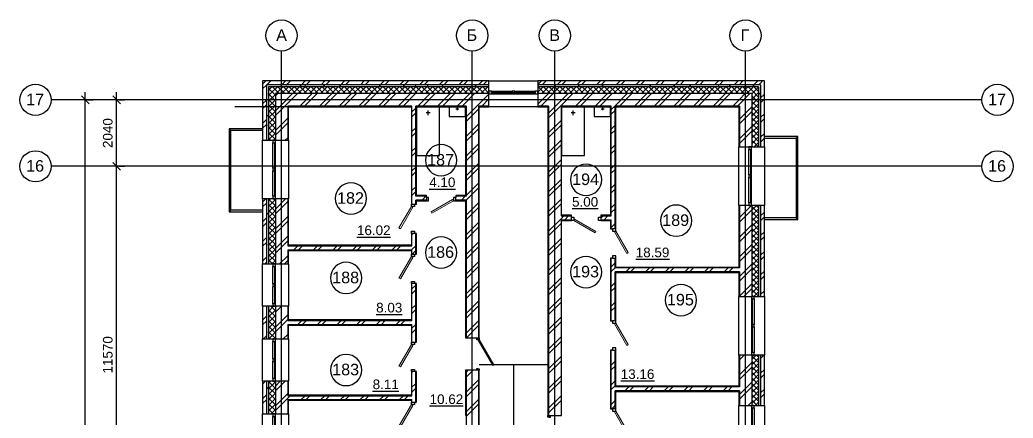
# Model space of a CAD drawing. Header units: millimetres. Extents: x -3463 to 813393, y -106315 to 159215.
# Drawn here: x 174326 to 204788, y 73174 to 85397 of the extents above; entities that cross this region are included whole.
import ezdxf

# ---------------------------------------------------------------- set-up
doc = ezdxf.new("R2010")
doc.units = ezdxf.units.MM
doc.linetypes.add('Линия сетки', pattern=[22.225, 12.7, -3.175, 3.175, -3.175])
doc.layers.add('AXIS_', color=252, linetype='Continuous')
doc.layers.add('PLANS_', color=252, linetype='Continuous')
doc.styles.add('arial', font='arial.ttf')
doc.styles.add('Arial_1', font='arial.ttf', dxfattribs={"height": 295.05988})

# ---------------------------------------------------------------- blocks, each defined once
blk = doc.blocks.new('_Oblique')
at = {"color": 0, "linetype": 'ByBlock', "lineweight": -2}
blk.add_line((-0.5, -0.5), (0.5, 0.5), dxfattribs=at)
blk = doc.blocks.new('A$Cd9ce3b92')
at = {"layer": 'AXIS_', "linetype": 'Линия сетки'}
for p, q in [((-6829, -44949), (-6829, 40039)), ((-979, -44949), (-979, 40039)), ((1551, -44949), (1551, 40039)), ((7401, -44949), (7401, 40039)), ((14647, 38544), (-13895, 38544)), ((14647, 36504), (-13895, 36504))]:
    blk.add_line(p, q, dxfattribs=at)
at = {"layer": 'AXIS_'}
for p, q in [((-12848, -41636), (-12848, 38784)), ((-11888, 36264), (-11888, 38784)), ((-12777, 38544), (-12608, 38544)), ((-11817, 38544), (-11648, 38544)), ((-11888, 24694), (-11888, 36744)), ((-11817, 36504), (-11648, 36504)), ((-11817, 36504), (-11648, 36504))]:
    blk.add_line(p, q, dxfattribs=at)
for centre in [(-6829, 40519), (-979, 40519), (1551, 40519), (7401, 40519), (-14375, 38544), (15127, 38544), (-14375, 36504), (15127, 36504)]:
    blk.add_circle(centre, 480, dxfattribs=at)
at = {"layer": 'PLANS_', "linetype": 'Continuous', "lineweight": 9}
for p, q in [((-7409, 39023), (-7308, 39124)), ((-7409, 38877), (-7289, 38997)), ((-7282, 39004), (-7162, 39124)), ((-6825, 39004), (-6705, 39124)), ((-6678, 39004), (-6558, 39124)), ((-6221, 39004), (-6101, 39124)), ((-6096, 38978), (-6111, 39004)), ((-6075, 39004), (-5955, 39124)), ((-5618, 39004), (-5498, 39124)), ((-5471, 39004), (-5351, 39124)), ((-5014, 39004), (-4894, 39124)), ((-4868, 39004), (-4748, 39124)), ((-4411, 39004), (-4291, 39124)), ((-4265, 39004), (-4145, 39124)), ((-3807, 39004), (-3687, 39124)), ((-3661, 39004), (-3541, 39124)), ((-3204, 39004), (-3084, 39124)), ((-3058, 39004), (-2938, 39124)), ((-2709, 38963), (-2729, 38998)), ((-2600, 39004), (-2480, 39124)), ((-2454, 39004), (-2334, 39124)), ((-1997, 39004), (-1877, 39124)), ((-1874, 39004), (-1891, 38974)), ((-1851, 39004), (-1731, 39124)), ((-1393, 39004), (-1273, 39124)), ((-1247, 39004), (-1127, 39124)), ((-790, 39004), (-670, 39124)), ((-644, 39004), (-524, 39124)), ((1031, 39014), (1140, 39124)), ((1167, 39004), (1287, 39124)), ((1624, 39004), (1744, 39124)), ((1770, 39004), (1890, 39124)), ((2227, 39004), (2347, 39124)), ((2374, 39004), (2494, 39124)), ((2831, 39004), (2951, 39124)), ((2977, 39004), (3097, 39124)), ((3434, 39004), (3554, 39124)), ((3581, 39004), (3701, 39124)), ((4038, 39004), (4158, 39124)), ((4184, 39004), (4304, 39124)), ((4641, 39004), (4761, 39124)), ((4788, 39004), (4908, 39124)), ((5245, 39004), (5365, 39124)), ((5391, 39004), (5511, 39124)), ((5848, 39004), (5968, 39124)), ((5995, 39004), (6115, 39124)), ((6452, 39004), (6572, 39124)), ((6576, 38974), (6559, 39004)), ((6598, 39004), (6718, 39124)), ((6855, 39004), (6850, 38995)), ((7055, 39004), (7175, 39124)), ((7201, 39004), (7321, 39124)), ((7414, 38998), (7394, 38963)), ((7659, 39004), (7779, 39124)), ((7805, 39004), (7861, 39060)), ((7861, 39060), (7925, 39124)), ((-7245, 38732), (-7229, 38732)), ((-7229, 38840), (-7125, 38944)), ((-7069, 38734), (-7229, 38893)), ((-7229, 38670), (-7165, 38734)), ((-7019, 38514), (-7229, 38724)), ((-7229, 38500), (-7019, 38710)), ((-7165, 38734), (-6955, 38944)), ((-6899, 38734), (-7109, 38944)), ((-7019, 38683), (-7069, 38734)), ((-7019, 38663), (-6948, 38734)), ((-6996, 38734), (-6786, 38944)), ((-6730, 38734), (-6940, 38944)), ((-6871, 38354), (-6491, 38734)), ((-6826, 38734), (-6616, 38944)), ((-6560, 38734), (-6770, 38944)), ((-6725, 38354), (-6345, 38734)), ((-6680, 38970), (-6695, 38944)), ((-6656, 38734), (-6446, 38944)), ((-6390, 38734), (-6600, 38944)), ((-6486, 38734), (-6276, 38944)), ((-6220, 38734), (-6430, 38944)), ((-6317, 38734), (-6107, 38944)), ((-6269, 38975), (-6229, 38975)), ((-6268, 38354), (-5888, 38734)), ((-6051, 38734), (-6261, 38944)), ((-6147, 38734), (-5937, 38944)), ((-6121, 38354), (-5741, 38734)), ((-5881, 38734), (-6091, 38944)), ((-5977, 38734), (-5767, 38944)), ((-5711, 38734), (-5921, 38944)), ((-5808, 38734), (-5598, 38944)), ((-5542, 38734), (-5752, 38944)), ((-5664, 38354), (-5284, 38734)), ((-5638, 38734), (-5428, 38944)), ((-5372, 38734), (-5582, 38944)), ((-5538, 38975), (-5498, 38975)), ((-5518, 38354), (-5138, 38734)), ((-5468, 38734), (-5258, 38944)), ((-5202, 38734), (-5412, 38944)), ((-5299, 38734), (-5089, 38944)), ((-5032, 38734), (-5242, 38944)), ((-5129, 38734), (-4919, 38944)), ((-4863, 38734), (-5073, 38944)), ((-5061, 38354), (-4681, 38734)), ((-5050, 38975), (-5010, 38975)), ((-4959, 38734), (-4749, 38944)), ((-4915, 38354), (-4535, 38734)), ((-4693, 38734), (-4903, 38944)), ((-4789, 38734), (-4579, 38944)), ((-4523, 38734), (-4733, 38944)), ((-4620, 38734), (-4410, 38944)), ((-4354, 38734), (-4564, 38944)), ((-4457, 38354), (-4077, 38734)), ((-4450, 38734), (-4240, 38944)), ((-4184, 38734), (-4394, 38944)), ((-4311, 38354), (-3931, 38734)), ((-4280, 38734), (-4070, 38944)), ((-4014, 38734), (-4224, 38944)), ((-4111, 38734), (-3901, 38944)), ((-3845, 38734), (-4055, 38944)), ((-3941, 38734), (-3731, 38944)), ((-3675, 38734), (-3885, 38944)), ((-3854, 38354), (-3474, 38734)), ((-3831, 38975), (-3791, 38975)), ((-3771, 38734), (-3561, 38944)), ((-3505, 38734), (-3715, 38944)), ((-3708, 38354), (-3328, 38734)), ((-3601, 38734), (-3391, 38944)), ((-3335, 38734), (-3545, 38944)), ((-3432, 38734), (-3222, 38944)), ((-3166, 38734), (-3376, 38944)), ((-3262, 38734), (-3052, 38944)), ((-3250, 38354), (-2870, 38734)), ((-2996, 38734), (-3206, 38944)), ((-3104, 38354), (-2724, 38734)), ((-3100, 38975), (-3059, 38975)), ((-3092, 38734), (-2882, 38944)), ((-2826, 38734), (-3036, 38944)), ((-2923, 38734), (-2713, 38944)), ((-2657, 38734), (-2867, 38944)), ((-2753, 38734), (-2543, 38944)), ((-2487, 38734), (-2697, 38944)), ((-2647, 38354), (-2267, 38734)), ((-2583, 38734), (-2373, 38944)), ((-2317, 38734), (-2527, 38944)), ((-2501, 38354), (-2121, 38734)), ((-2414, 38734), (-2204, 38944)), ((-2368, 38975), (-2328, 38975)), ((-2147, 38734), (-2357, 38944)), ((-2244, 38734), (-2034, 38944)), ((-1978, 38734), (-2188, 38944)), ((-2074, 38734), (-1864, 38944)), ((-2043, 38354), (-1663, 38734)), ((-1808, 38734), (-2018, 38944)), ((-1904, 38734), (-1694, 38944)), ((-1897, 38354), (-1517, 38734)), ((-1638, 38734), (-1848, 38944)), ((-1735, 38734), (-1525, 38944)), ((-1469, 38734), (-1679, 38944)), ((-1565, 38734), (-1355, 38944)), ((-1299, 38734), (-1509, 38944)), ((-1440, 38354), (-1060, 38734)), ((-1395, 38734), (-1185, 38944)), ((-1129, 38734), (-1339, 38944)), ((-1294, 38354), (-914, 38734)), ((-1226, 38734), (-1016, 38944)), ((-960, 38734), (-1170, 38944)), ((-1056, 38734), (-846, 38944)), ((-790, 38734), (-1000, 38944)), ((-905, 38975), (-865, 38975)), ((-886, 38734), (-676, 38944)), ((-836, 38354), (-469, 38721)), ((-620, 38734), (-830, 38944)), ((-716, 38734), (-506, 38944)), ((-469, 38752), (-660, 38944)), ((-547, 38734), (-469, 38811)), ((-469, 38922), (-491, 38944)), ((1031, 38784), (1191, 38944)), ((1077, 38734), (1031, 38779)), ((1031, 38411), (1354, 38734)), ((1247, 38734), (1037, 38944)), ((1120, 38354), (1500, 38734)), ((1150, 38734), (1360, 38944)), ((1416, 38734), (1206, 38944)), ((1320, 38734), (1530, 38944)), ((1586, 38734), (1376, 38944)), ((1490, 38734), (1700, 38944)), ((1533, 38975), (1574, 38975)), ((1756, 38734), (1546, 38944)), ((1577, 38354), (1957, 38734)), ((1659, 38734), (1869, 38944)), ((1925, 38734), (1715, 38944)), ((1724, 38354), (2104, 38734)), ((1829, 38734), (2039, 38944)), ((2095, 38734), (1885, 38944)), ((1999, 38734), (2209, 38944)), ((2265, 38734), (2055, 38944)), ((2089, 38944), (2080, 38959)), ((2169, 38734), (2379, 38944)), ((2181, 38354), (2561, 38734)), ((2435, 38734), (2225, 38944)), ((2265, 38975), (2305, 38975)), ((2327, 38354), (2707, 38734)), ((2338, 38734), (2548, 38944)), ((2604, 38734), (2394, 38944)), ((2508, 38734), (2718, 38944)), ((2774, 38734), (2564, 38944)), ((2605, 38958), (2596, 38944)), ((2678, 38734), (2888, 38944)), ((2944, 38734), (2734, 38944)), ((2784, 38354), (3164, 38734)), ((2847, 38734), (3057, 38944)), ((3113, 38734), (2903, 38944)), ((2931, 38354), (3311, 38734)), ((2996, 38975), (3037, 38975)), ((3017, 38734), (3227, 38944)), ((3283, 38734), (3073, 38944)), ((3187, 38734), (3397, 38944)), ((3453, 38734), (3243, 38944)), ((3356, 38734), (3566, 38944)), ((3388, 38354), (3768, 38734)), ((3623, 38734), (3413, 38944)), ((3526, 38734), (3736, 38944)), ((3534, 38354), (3914, 38734)), ((3792, 38734), (3582, 38944)), ((3696, 38734), (3906, 38944)), ((3962, 38734), (3752, 38944)), ((3866, 38734), (4076, 38944)), ((4132, 38734), (3922, 38944)), ((3991, 38354), (4371, 38734)), ((4035, 38734), (4245, 38944)), ((4301, 38734), (4091, 38944)), ((4138, 38354), (4518, 38734)), ((4205, 38734), (4415, 38944)), ((4471, 38734), (4261, 38944)), ((4375, 38734), (4585, 38944)), ((4641, 38734), (4431, 38944)), ((4459, 38975), (4500, 38975)), ((4544, 38734), (4754, 38944)), ((4595, 38354), (4975, 38734)), ((4810, 38734), (4600, 38944)), ((4714, 38734), (4924, 38944)), ((4741, 38354), (5121, 38734)), ((4980, 38734), (4770, 38944)), ((4884, 38734), (5094, 38944)), ((5150, 38734), (4940, 38944)), ((5054, 38734), (5264, 38944)), ((5320, 38734), (5110, 38944)), ((5191, 38975), (5231, 38975)), ((5198, 38354), (5578, 38734)), ((5223, 38734), (5433, 38944)), ((5489, 38734), (5279, 38944)), ((5345, 38354), (5725, 38734)), ((5393, 38734), (5603, 38944)), ((5659, 38734), (5449, 38944)), ((5563, 38734), (5773, 38944)), ((5829, 38734), (5619, 38944)), ((5679, 38975), (5719, 38975)), ((5732, 38734), (5942, 38944)), ((5998, 38734), (5788, 38944)), ((5802, 38354), (6182, 38734)), ((5902, 38734), (6112, 38944)), ((5948, 38354), (6328, 38734)), ((6168, 38734), (5958, 38944)), ((6072, 38734), (6282, 38944)), ((6338, 38734), (6128, 38944)), ((6241, 38734), (6451, 38944)), ((6508, 38734), (6298, 38944)), ((6405, 38354), (6785, 38734)), ((6411, 38734), (6621, 38944)), ((6677, 38734), (6467, 38944)), ((6551, 38354), (6931, 38734)), ((6581, 38734), (6791, 38944)), ((6847, 38734), (6637, 38944)), ((6751, 38734), (6961, 38944)), ((7017, 38734), (6807, 38944)), ((6898, 38975), (6938, 38975)), ((6920, 38734), (7130, 38944)), ((7186, 38734), (6976, 38944)), ((7090, 38734), (7300, 38944)), ((7356, 38734), (7146, 38944)), ((7211, 38556), (7389, 38734)), ((7211, 38410), (7535, 38734)), ((7260, 38734), (7470, 38944)), ((7526, 38734), (7316, 38944)), ((7429, 38734), (7591, 38895)), ((7591, 38838), (7485, 38944)), ((7591, 38895), (7639, 38944)), ((7591, 38726), (7801, 38936)), ((7801, 38628), (7591, 38838)), ((7591, 38556), (7801, 38766)), ((7629, 38975), (7670, 38975)), ((7801, 38798), (7655, 38944)), ((7837, 38754), (7816, 38719)), ((7861, 38603), (7981, 38723)), ((-7409, 38419), (-7289, 38539)), ((-7409, 38273), (-7289, 38393)), ((-7019, 38344), (-7229, 38554)), ((-7229, 38331), (-7019, 38541)), ((-7019, 38174), (-7229, 38384)), ((-690, 38354), (-469, 38575)), ((7009, 38354), (7211, 38556)), ((7155, 38354), (7211, 38410)), ((7801, 38458), (7591, 38668)), ((7591, 38386), (7801, 38596)), ((7801, 38288), (7591, 38498)), ((7591, 38216), (7801, 38426)), ((7861, 38456), (7981, 38576)), ((-7229, 38161), (-7019, 38371)), ((-7019, 38005), (-7229, 38215)), ((-7229, 37991), (-7019, 38201)), ((-7019, 38206), (-6871, 38354)), ((-7019, 38060), (-6725, 38354)), ((-5731, 38345), (-5736, 38354)), ((-2829, 38172), (-2709, 38292)), ((-2829, 38025), (-2709, 38145)), ((-2345, 38334), (-2357, 38354)), ((-2249, 38354), (-2257, 38340)), ((-1169, 38021), (-836, 38354)), ((-1169, 37875), (-789, 38255)), ((1361, 38137), (1577, 38354)), ((1361, 37991), (1724, 38354)), ((3281, 38247), (3388, 38354)), ((3281, 38101), (3401, 38221)), ((3661, 38349), (3652, 38334)), ((6942, 38341), (6935, 38354)), ((7042, 38354), (7031, 38334)), ((7211, 37953), (7591, 38333)), ((7211, 37806), (7591, 38186)), ((7801, 38119), (7591, 38329)), ((7591, 38047), (7801, 38257)), ((7801, 37949), (7591, 38159)), ((7591, 37877), (7801, 38087)), ((7804, 38209), (7801, 38205)), ((7861, 37999), (7981, 38119)), ((-7409, 37816), (-7289, 37936)), ((-7409, 37670), (-7289, 37790)), ((-7241, 38036), (-7262, 38070)), ((-7019, 37835), (-7229, 38045)), ((-7229, 37821), (-7019, 38031)), ((-7019, 37665), (-7229, 37875)), ((-7229, 37652), (-7019, 37862)), ((-7019, 37602), (-6639, 37982)), ((-7019, 37456), (-6639, 37836)), ((-1169, 37418), (-789, 37798)), ((1361, 37534), (1741, 37914)), ((7801, 37779), (7591, 37989)), ((7591, 37707), (7801, 37917)), ((7801, 37610), (7591, 37820)), ((7861, 37853), (7981, 37973)), ((-7245, 37756), (-7229, 37756)), ((-7019, 37496), (-7229, 37706)), ((-7229, 37482), (-7019, 37692)), ((-7019, 37326), (-7229, 37536)), ((-7229, 37312), (-7019, 37522)), ((-2829, 37568), (-2709, 37688)), ((-2829, 37422), (-2709, 37542)), ((-1169, 37271), (-789, 37651)), ((1361, 37387), (1741, 37767)), ((3281, 37643), (3401, 37763)), ((3281, 37497), (3401, 37617)), ((7211, 37670), (7207, 37663)), ((7211, 37349), (7591, 37729)), ((7211, 37203), (7591, 37583)), ((7591, 37538), (7801, 37748)), ((7801, 37440), (7591, 37650)), ((7591, 37368), (7801, 37578)), ((7801, 37270), (7591, 37480)), ((7861, 37396), (7981, 37516)), ((-7318, 37304), (-7289, 37332)), ((-7166, 37304), (-7229, 37366)), ((-7068, 37304), (-7019, 37353)), ((-6714, 37304), (-6639, 37379)), ((-1169, 36814), (-789, 37194)), ((1361, 36930), (1741, 37310)), ((1361, 36784), (1741, 37164)), ((7211, 37387), (7198, 37409)), ((7591, 37198), (7801, 37408)), ((7798, 37104), (7591, 37311)), ((7666, 37104), (7801, 37238)), ((7861, 37249), (7981, 37369)), ((-2829, 36965), (-2709, 37085)), ((-2829, 36818), (-2709, 36938)), ((-1169, 36668), (-789, 37048)), ((3281, 37040), (3401, 37160)), ((3281, 36894), (3401, 37014)), ((7569, 37104), (7591, 37126)), ((7628, 37104), (7591, 37141)), ((-1169, 36211), (-789, 36591)), ((1361, 36327), (1741, 36707)), ((1361, 36181), (1741, 36561)), ((3281, 36436), (3401, 36556)), ((-2829, 36361), (-2709, 36481)), ((-2829, 36215), (-2709, 36335)), ((-1169, 36064), (-789, 36444)), ((3281, 36290), (3401, 36410)), ((-1169, 35607), (-789, 35987)), ((1361, 35723), (1741, 36103)), ((1361, 35577), (1741, 35957)), ((3281, 35833), (3401, 35953)), ((-2829, 35758), (-2709, 35878)), ((-2829, 35611), (-2709, 35731)), ((-1169, 35461), (-789, 35841)), ((3281, 35687), (3401, 35807)), ((-7409, 35402), (-7307, 35504)), ((-7409, 35256), (-7289, 35376)), ((-7229, 35446), (-7171, 35504)), ((-7019, 35289), (-7229, 35499)), ((-7229, 35276), (-7019, 35486)), ((-7019, 35459), (-7063, 35504)), ((-7019, 35189), (-6704, 35504)), ((-7019, 35042), (-6639, 35422)), ((-2520, 35464), (-2400, 35584)), ((-1313, 35464), (-1193, 35584)), ((-1169, 35004), (-789, 35384)), ((1361, 35120), (1741, 35500)), ((1361, 34974), (1741, 35354)), ((3281, 35229), (3401, 35349)), ((-7242, 35070), (-7262, 35036)), ((-7245, 35074), (-7229, 35074)), ((-7019, 35120), (-7229, 35330)), ((-7229, 35106), (-7019, 35316)), ((-7019, 34950), (-7229, 35160)), ((-7229, 34936), (-7019, 35146)), ((-1169, 34857), (-789, 35237)), ((3281, 35083), (3401, 35203)), ((7211, 34935), (7580, 35304)), ((7211, 34789), (7591, 35169)), ((7591, 35162), (7733, 35304)), ((7801, 35064), (7591, 35274)), ((7591, 34992), (7801, 35202)), ((7801, 34894), (7591, 35104)), ((7591, 34822), (7801, 35032)), ((7801, 35234), (7731, 35304)), ((7861, 34982), (7981, 35102)), ((-7409, 34799), (-7289, 34919)), ((-7409, 34652), (-7289, 34772)), ((-7019, 34780), (-7229, 34990)), ((-7229, 34767), (-7019, 34977)), ((-7019, 34611), (-7229, 34821)), ((-7229, 34597), (-7019, 34807)), ((-7019, 34585), (-6639, 34965)), ((-7019, 34439), (-6639, 34819)), ((-1169, 34400), (-789, 34780)), ((1361, 34516), (1741, 34896)), ((1361, 34370), (1741, 34750)), ((1741, 34896), (1828, 34984)), ((1855, 34864), (1975, 34984)), ((2961, 34909), (3035, 34984)), ((3061, 34864), (3181, 34984)), ((3281, 34626), (3401, 34746)), ((7801, 34725), (7591, 34935)), ((7591, 34653), (7801, 34863)), ((7801, 34555), (7591, 34765)), ((7804, 34897), (7801, 34902)), ((7861, 34835), (7981, 34955)), ((-7019, 34441), (-7229, 34651)), ((-7229, 34427), (-7019, 34637)), ((-7019, 34271), (-7229, 34481)), ((-7229, 34258), (-7019, 34468)), ((-2829, 34404), (-2790, 34444)), ((-1169, 34254), (-789, 34634)), ((3385, 34584), (3401, 34600)), ((7211, 34332), (7591, 34712)), ((7211, 34185), (7591, 34565)), ((7591, 34483), (7801, 34693)), ((7801, 34385), (7591, 34595)), ((7591, 34313), (7801, 34523)), ((7801, 34216), (7591, 34426)), ((7861, 34378), (7981, 34498)), ((-7409, 34195), (-7289, 34315)), ((-7409, 34049), (-7289, 34169)), ((-7019, 34101), (-7229, 34311)), ((-7229, 34088), (-7019, 34298)), ((-7019, 33932), (-7229, 34142)), ((-7229, 33918), (-7019, 34128)), ((-7019, 33982), (-6639, 34362)), ((-7019, 33835), (-6639, 34215)), ((-1169, 33797), (-789, 34177)), ((1361, 33913), (1741, 34293)), ((1361, 33767), (1741, 34147)), ((7591, 34143), (7801, 34353)), ((7801, 34046), (7591, 34256)), ((7591, 33974), (7801, 34184)), ((7861, 34232), (7981, 34352)), ((-7245, 34099), (-7229, 34099)), ((-7019, 33762), (-7229, 33972)), ((-7229, 33748), (-7019, 33958)), ((-6453, 33944), (-6333, 34064)), ((-6307, 33944), (-6187, 34064)), ((-5850, 33944), (-5730, 34064)), ((-5704, 33944), (-5584, 34064)), ((-5246, 33944), (-5126, 34064)), ((-5100, 33944), (-4980, 34064)), ((-4643, 33944), (-4523, 34064)), ((-4497, 33944), (-4377, 34064)), ((-4040, 33944), (-3920, 34064)), ((-3893, 33944), (-3773, 34064)), ((-3436, 33944), (-3316, 34064)), ((-3290, 33944), (-3170, 34064)), ((-2833, 33944), (-2829, 33947)), ((-2829, 33947), (-2709, 34067)), ((-2826, 33804), (-2709, 33921)), ((-1169, 33651), (-789, 34031)), ((7211, 33728), (7591, 34108)), ((7211, 33582), (7591, 33962)), ((7801, 33876), (7591, 34086)), ((7591, 33804), (7801, 34014)), ((7801, 33706), (7591, 33916)), ((7591, 33634), (7801, 33844)), ((7861, 33775), (7981, 33895)), ((-7409, 33592), (-7289, 33712)), ((-7346, 33509), (-7289, 33565)), ((-7019, 33592), (-7229, 33802)), ((-7229, 33579), (-7019, 33789)), ((-7105, 33509), (-7229, 33633)), ((-7129, 33509), (-7019, 33619)), ((-6888, 33509), (-6639, 33758)), ((-6742, 33509), (-6639, 33612)), ((-1169, 33193), (-789, 33573)), ((1361, 33309), (1741, 33689)), ((1361, 33163), (1741, 33543)), ((3281, 33419), (3401, 33539)), ((7801, 33537), (7591, 33747)), ((7591, 33465), (7801, 33675)), ((7801, 33367), (7591, 33577)), ((7861, 33628), (7981, 33748)), ((-1169, 33047), (-789, 33427)), ((3281, 33273), (3401, 33393)), ((3729, 33264), (3849, 33384)), ((3875, 33264), (3995, 33384)), ((4333, 33264), (4453, 33384)), ((4479, 33264), (4599, 33384)), ((4936, 33264), (5056, 33384)), ((5082, 33264), (5202, 33384)), ((5540, 33264), (5660, 33384)), ((5686, 33264), (5806, 33384)), ((6143, 33264), (6263, 33384)), ((6289, 33264), (6409, 33384)), ((6746, 33264), (6866, 33384)), ((6893, 33264), (7013, 33384)), ((7211, 33125), (7591, 33505)), ((7211, 32978), (7591, 33358)), ((7591, 33295), (7801, 33505)), ((7801, 33197), (7591, 33407)), ((7591, 33125), (7801, 33335)), ((7801, 33028), (7591, 33238)), ((7861, 33171), (7981, 33291)), ((-1169, 32590), (-789, 32970)), ((1361, 32706), (1741, 33086)), ((1361, 32560), (1741, 32940)), ((3281, 32816), (3401, 32936)), ((7211, 32521), (7591, 32901)), ((7591, 32956), (7801, 33166)), ((7801, 32858), (7591, 33068)), ((7591, 32786), (7801, 32996)), ((7861, 33025), (7981, 33145)), ((-2829, 32740), (-2709, 32860)), ((-2829, 32594), (-2709, 32714)), ((-1169, 32444), (-789, 32824)), ((3281, 32669), (3401, 32789)), ((7350, 32514), (7591, 32755)), ((7801, 32688), (7591, 32898)), ((7591, 32616), (7801, 32826)), ((7801, 32518), (7591, 32728)), ((7658, 32514), (7801, 32656)), ((7810, 32856), (7801, 32840)), ((7861, 32568), (7981, 32688)), ((-1169, 31986), (-789, 32366)), ((1361, 32103), (1741, 32483)), ((1361, 31956), (1741, 32336)), ((3281, 32212), (3401, 32332)), ((7636, 32514), (7591, 32559)), ((7953, 32514), (7981, 32542)), ((-7229, 32162), (-7235, 32173)), ((-7229, 32051), (-7072, 32209)), ((-7019, 31895), (-7229, 32105)), ((-7229, 31882), (-7019, 32092)), ((-7019, 32065), (-7162, 32209)), ((-7019, 32171), (-6981, 32209)), ((-7019, 32025), (-6835, 32209)), ((-2829, 32137), (-2709, 32257)), ((-2829, 31991), (-2709, 32111)), ((-1169, 31840), (-789, 32220)), ((3281, 32066), (3401, 32186)), ((-7409, 31781), (-7289, 31901)), ((-7409, 31635), (-7289, 31755)), ((-7019, 31726), (-7229, 31936)), ((-7229, 31712), (-7019, 31922)), ((-7019, 31556), (-7229, 31766)), ((-7229, 31542), (-7019, 31752)), ((-7019, 31568), (-6639, 31948)), ((-7019, 31421), (-6639, 31801)), ((-6330, 31654), (-6210, 31774)), ((-6183, 31654), (-6063, 31774)), ((-5726, 31654), (-5606, 31774)), ((-5580, 31654), (-5460, 31774)), ((-5123, 31654), (-5003, 31774)), ((-4976, 31654), (-4856, 31774)), ((-4519, 31654), (-4399, 31774)), ((-4373, 31654), (-4253, 31774)), ((-3916, 31654), (-3796, 31774)), ((-3769, 31654), (-3649, 31774)), ((-3312, 31654), (-3192, 31774)), ((-3166, 31654), (-3046, 31774)), ((-1169, 31383), (-789, 31763)), ((1361, 31499), (1741, 31879)), ((1361, 31353), (1741, 31733)), ((-7245, 31416), (-7229, 31416)), ((-7019, 31386), (-7229, 31596)), ((-7229, 31373), (-7019, 31583)), ((-7019, 31216), (-7229, 31426)), ((-7223, 31209), (-7019, 31413)), ((-2829, 31533), (-2709, 31653)), ((-2829, 31387), (-2709, 31507)), ((-1162, 31244), (-789, 31617)), ((-7378, 31209), (-7289, 31298)), ((-7181, 31209), (-7229, 31257)), ((-7054, 31209), (-7019, 31243)), ((-6775, 31209), (-6639, 31344)), ((1361, 30896), (1741, 31276)), ((1361, 30749), (1741, 31129)), ((3281, 30859), (3286, 30864)), ((1361, 30292), (1741, 30672)), ((1361, 30146), (1741, 30526)), ((3281, 30402), (3401, 30522)), ((7211, 30711), (7214, 30714)), ((7211, 30565), (7360, 30714)), ((7211, 30107), (7591, 30487)), ((7591, 30580), (7725, 30714)), ((7801, 30482), (7591, 30692)), ((7591, 30410), (7801, 30620)), ((7801, 30312), (7591, 30522)), ((7801, 30652), (7739, 30714)), ((7861, 30611), (7964, 30714)), ((-2829, 30180), (-2805, 30204)), ((-1169, 30176), (-1101, 30244)), ((-1169, 30030), (-955, 30244)), ((3281, 30255), (3401, 30375)), ((7211, 29961), (7591, 30341)), ((7591, 30240), (7801, 30450)), ((7801, 30143), (7591, 30353)), ((7591, 30071), (7801, 30281)), ((7801, 29973), (7591, 30183)), ((7861, 30154), (7981, 30274)), ((-7409, 29824), (-7325, 29909)), ((-7229, 29845), (-7166, 29909)), ((-7019, 29689), (-7229, 29899)), ((-7229, 29676), (-7019, 29886)), ((-7019, 29859), (-7069, 29909)), ((-7019, 29757), (-6868, 29909)), ((-7019, 29611), (-6721, 29909)), ((-1169, 29573), (-789, 29953)), ((1361, 29689), (1741, 30069)), ((1361, 29542), (1741, 29922)), ((3281, 29798), (3401, 29918)), ((7211, 29504), (7591, 29884)), ((7591, 29901), (7801, 30111)), ((7801, 29803), (7591, 30013)), ((7591, 29731), (7801, 29941)), ((7861, 30008), (7981, 30128)), ((-7235, 29717), (-7256, 29682)), ((-7245, 29710), (-7229, 29710)), ((-7019, 29519), (-7229, 29729)), ((-7229, 29506), (-7019, 29716)), ((-7019, 29350), (-7229, 29560)), ((-6629, 29660), (-6639, 29677)), ((-2829, 29723), (-2709, 29843)), ((-2829, 29577), (-2709, 29697)), ((-1169, 29426), (-789, 29806)), ((3281, 29652), (3401, 29772)), ((3700, 29614), (3820, 29734)), ((3846, 29614), (3966, 29734)), ((4303, 29614), (4423, 29734)), ((4450, 29614), (4570, 29734)), ((4907, 29614), (5027, 29734)), ((5053, 29614), (5173, 29734)), ((5510, 29614), (5630, 29734)), ((5657, 29614), (5777, 29734)), ((6114, 29614), (6234, 29734)), ((6260, 29614), (6380, 29734)), ((6717, 29614), (6837, 29734)), ((6864, 29614), (6984, 29734)), ((7211, 29358), (7591, 29738)), ((7801, 29633), (7591, 29843)), ((7591, 29561), (7801, 29771)), ((7801, 29464), (7591, 29674)), ((7591, 29392), (7801, 29602)), ((7861, 29550), (7981, 29670)), ((-7409, 29367), (-7289, 29487)), ((-7409, 29221), (-7289, 29341)), ((-7229, 29336), (-7019, 29546)), ((-7019, 29180), (-7229, 29390)), ((-7229, 29166), (-7019, 29376)), ((-7019, 29154), (-6639, 29534)), ((-7019, 29007), (-6639, 29387)), ((-6639, 29387), (-6563, 29464)), ((-6226, 29344), (-6106, 29464)), ((-6079, 29344), (-5959, 29464)), ((-5622, 29344), (-5502, 29464)), ((-5476, 29344), (-5356, 29464)), ((-5019, 29344), (-4899, 29464)), ((-4872, 29344), (-4752, 29464)), ((-4415, 29344), (-4295, 29464)), ((-4269, 29344), (-4149, 29464)), ((-3812, 29344), (-3692, 29464)), ((-3665, 29344), (-3545, 29464)), ((-3208, 29344), (-3088, 29464)), ((-3062, 29344), (-2942, 29464)), ((-1169, 28969), (-789, 29349)), ((1361, 29085), (1741, 29465)), ((1361, 28939), (1741, 29319)), ((3281, 29195), (3401, 29315)), ((7479, 29169), (7591, 29280)), ((7801, 29294), (7591, 29504)), ((7591, 29222), (7801, 29432)), ((7757, 29169), (7591, 29334)), ((7707, 29169), (7801, 29262)), ((7861, 29404), (7981, 29524)), ((-7019, 29010), (-7229, 29220)), ((-7229, 28997), (-7019, 29207)), ((-7082, 28904), (-7229, 29051)), ((-7152, 28904), (-7019, 29037)), ((-1169, 28823), (-789, 29203)), ((3296, 29064), (3401, 29168)), ((-6666, 28904), (-6639, 28930)), ((1733, 28854), (1741, 28862))]:
    blk.add_line(p, q, dxfattribs=at)
at = {"layer": 'PLANS_', "lineweight": 25}
for p, q in [((-469, 39124), (-7409, 39124)), ((-7409, 39124), (-7409, 39004)), ((-469, 38334), (-469, 39124)), ((7191, 39124), (1031, 39124)), ((1031, 39124), (1031, 38334)), ((7981, 39124), (7861, 39124)), ((7981, 37104), (7981, 39124)), ((-7409, 38334), (-7409, 37304)), ((-6619, 37304), (-6619, 38334)), ((-6619, 38334), (-2849, 38334)), ((-2849, 38334), (-2849, 35344)), ((-2689, 38334), (-1189, 38334)), ((-2689, 35604), (-2689, 38334)), ((-1189, 38334), (-1189, 35604)), ((-769, 31244), (-769, 38334)), ((-769, 38334), (-469, 38334)), ((1031, 38334), (1341, 38334)), ((1341, 38334), (1341, 28854)), ((1761, 35004), (1761, 38334)), ((1761, 38334), (3261, 38334)), ((3261, 38334), (3261, 35004)), ((3421, 38334), (7191, 38334)), ((3421, 34584), (3421, 38334)), ((7191, 38334), (7191, 37104)), ((-7409, 37304), (-6619, 37304)), ((7191, 37104), (7981, 37104)), ((-6619, 35504), (-7409, 35504)), ((-7409, 35504), (-7409, 33509)), ((-6619, 34084), (-6619, 35504)), ((-2749, 35344), (-2689, 35344)), ((-2389, 35604), (-2689, 35604)), ((-2689, 35344), (-2689, 35444)), ((-2689, 35444), (-2389, 35444)), ((-2389, 35544), (-2389, 35604)), ((-1189, 35604), (-1489, 35604)), ((-1489, 35604), (-1489, 35544)), ((-1489, 35444), (-1189, 35444)), ((-1189, 35444), (-1189, 31244)), ((7981, 35304), (7191, 35304)), ((7191, 35304), (7191, 33404)), ((7981, 32514), (7981, 35304)), ((2061, 35004), (1761, 35004)), ((1761, 28854), (1761, 34844)), ((1761, 34844), (2061, 34844)), ((2061, 34944), (2061, 35004)), ((3261, 35004), (2961, 35004)), ((2961, 35004), (2961, 34944)), ((2961, 34844), (3261, 34844)), ((3261, 34844), (3261, 34584)), ((-2849, 34444), (-2849, 34084)), ((-2689, 34444), (-2749, 34444)), ((-2689, 33804), (-2689, 34444)), ((3261, 34584), (3321, 34584)), ((-2849, 34084), (-6619, 34084)), ((-6619, 33509), (-6619, 33924)), ((-6619, 33924), (-2849, 33924)), ((-2849, 33924), (-2849, 33804)), ((-7409, 33509), (-6619, 33509)), ((-2749, 33804), (-2689, 33804)), ((3261, 33684), (3261, 31764)), ((3321, 33684), (3261, 33684)), ((3421, 33404), (3421, 33684)), ((7191, 33404), (3421, 33404)), ((3421, 31764), (3421, 33244)), ((3421, 33244), (7191, 33244)), ((7191, 33244), (7191, 32514)), ((-2849, 32904), (-2849, 31794)), ((-2689, 32904), (-2749, 32904)), ((-2689, 31104), (-2689, 32904)), ((7191, 32514), (7981, 32514)), ((-6619, 32209), (-7409, 32209)), ((-7409, 32209), (-7409, 31209)), ((-6619, 31794), (-6619, 32209)), ((-2849, 31794), (-6619, 31794)), ((3261, 31764), (3321, 31764)), ((-6619, 31209), (-6619, 31634)), ((-6619, 31634), (-2849, 31634)), ((-2849, 31634), (-2849, 31104)), ((-7409, 31209), (-6619, 31209)), ((-2749, 31104), (-2689, 31104)), ((-1189, 31244), (-839, 31244)), ((3261, 30864), (3261, 29064)), ((3321, 30864), (3261, 30864)), ((3421, 29754), (3421, 30864)), ((7981, 30714), (7191, 30714)), ((7191, 30714), (7191, 29754)), ((7981, 29169), (7981, 30714)), ((-2849, 30204), (-2849, 29484)), ((-2689, 30204), (-2749, 30204)), ((-2689, 29264), (-2689, 30204)), ((-839, 30244), (-1189, 30244)), ((-1189, 30244), (-1189, 28864)), ((-769, 20834), (-769, 30244)), ((-6619, 29909), (-7409, 29909)), ((-7409, 29909), (-7409, 28904)), ((-6619, 29484), (-6619, 29909)), ((7191, 29754), (3421, 29754)), ((3421, 29064), (3421, 29594)), ((3421, 29594), (7191, 29594)), ((7191, 29594), (7191, 29169)), ((-2849, 29484), (-6619, 29484)), ((-6619, 28904), (-6619, 29324)), ((-6619, 29324), (-2849, 29324)), ((-2849, 29324), (-2849, 29264)), ((-2749, 29264), (-2689, 29264)), ((3261, 29064), (3321, 29064)), ((7191, 29169), (7981, 29169)), ((-7409, 28904), (-6619, 28904)), ((-1189, 28864), (-1169, 28864)), ((-1169, 28864), (-1169, 28364)), ((1411, 28854), (1761, 28854))]:
    blk.add_line(p, q, dxfattribs=at)
at = {"layer": 'PLANS_'}
for p, q in [((-7409, 39004), (-7409, 38334)), ((-7289, 39004), (-7289, 37304)), ((-469, 39004), (-7289, 39004)), ((-469, 39124), (1031, 39124)), ((7861, 39004), (1031, 39004)), ((7861, 39124), (7191, 39124)), ((7861, 39004), (7861, 37104)), ((-7229, 38944), (-7229, 37304)), ((-469, 38944), (-7229, 38944)), ((-7019, 38734), (-7019, 37304)), ((-469, 38734), (-7019, 38734)), ((-389, 38809), (-469, 38809)), ((-469, 38809), (-469, 38729)), ((-469, 38729), (-389, 38729)), ((-389, 38729), (-389, 38809)), ((-389, 38809), (241, 38809)), ((951, 38758), (-389, 38758)), ((-389, 38758), (-389, 38729)), ((-389, 38729), (951, 38729)), ((321, 38809), (241, 38809)), ((241, 38809), (241, 38729)), ((241, 38729), (321, 38729)), ((321, 38729), (321, 38809)), ((321, 38809), (951, 38809)), ((1031, 38809), (951, 38809)), ((951, 38809), (951, 38729)), ((951, 38729), (951, 38758)), ((951, 38729), (1031, 38729)), ((7801, 38944), (1031, 38944)), ((1031, 38729), (1031, 38809)), ((7591, 38734), (1031, 38734)), ((7591, 38734), (7591, 37104)), ((7801, 38944), (7801, 37104)), ((-6139, 38334), (-8259, 38334)), ((-6639, 38354), (-6639, 37304)), ((-2829, 38354), (-6639, 38354)), ((-2829, 38334), (-2849, 38334)), ((-2829, 35344), (-2829, 38354)), ((-1169, 38354), (-2709, 38354)), ((-2709, 35584), (-2709, 38354)), ((-2689, 38334), (-2709, 38334)), ((-1169, 38334), (-1189, 38334)), ((-1169, 38354), (-1169, 35584)), ((-789, 38354), (-789, 31244)), ((-469, 38354), (-789, 38354)), ((-769, 38334), (-789, 38334)), ((1031, 38334), (-469, 38334)), ((1361, 38354), (1031, 38354)), ((1361, 38334), (1341, 38334)), ((1361, 38354), (1361, 28854)), ((1741, 38354), (1741, 34984)), ((3281, 38354), (1741, 38354)), ((1761, 38334), (1741, 38334)), ((3281, 38334), (3261, 38334)), ((3281, 34984), (3281, 38354)), ((7211, 38354), (3401, 38354)), ((3401, 34584), (3401, 38354)), ((3421, 38334), (3401, 38334)), ((7211, 38354), (7211, 37104)), ((-7409, 37659), (-8434, 37659)), ((-8434, 37659), (-8434, 35109)), ((-8384, 37609), (-7409, 37609)), ((-8384, 35159), (-8384, 37609)), ((-7409, 35504), (-7409, 37304)), ((-7014, 37304), (-7094, 37304)), ((-7094, 37304), (-7094, 37224)), ((-7094, 37224), (-7014, 37224)), ((-7094, 36444), (-7094, 37224)), ((-7014, 37224), (-7044, 37224)), ((-7044, 37224), (-7044, 35584)), ((-7014, 37224), (-7014, 37304)), ((-7014, 35584), (-7014, 37224)), ((-6619, 37304), (-6619, 35504)), ((9006, 37419), (7981, 37419)), ((7981, 37369), (8956, 37369)), ((8956, 37369), (8956, 34919)), ((9006, 34869), (9006, 37419)), ((7191, 35304), (7191, 37104)), ((7586, 37104), (7506, 37104)), ((7506, 37104), (7506, 37024)), ((7506, 37024), (7586, 37024)), ((7506, 36244), (7506, 37024)), ((7586, 37024), (7556, 37024)), ((7556, 37024), (7556, 35384)), ((7586, 37024), (7586, 37104)), ((7586, 35384), (7586, 37024)), ((7981, 37104), (7981, 35304)), ((-7014, 36444), (-7094, 36444)), ((-7094, 36444), (-7094, 36364)), ((-7094, 36364), (-7014, 36364)), ((-7094, 35584), (-7094, 36364)), ((-7014, 36364), (-7014, 36444)), ((7586, 36244), (7506, 36244)), ((7506, 36244), (7506, 36164)), ((7506, 36164), (7586, 36164)), ((7506, 35384), (7506, 36164)), ((7586, 36164), (7586, 36244)), ((-7289, 35504), (-7289, 33509)), ((-7229, 35504), (-7229, 33509)), ((-7014, 35584), (-7094, 35584)), ((-7094, 35584), (-7094, 35504)), ((-7094, 35504), (-7014, 35504)), ((-7044, 35584), (-7014, 35584)), ((-7019, 35504), (-7019, 33509)), ((-7014, 35504), (-7014, 35584)), ((-6639, 35504), (-6639, 34064)), ((-2849, 35344), (-2749, 35344)), ((-2849, 35274), (-2849, 35344)), ((-2749, 35344), (-2749, 35274)), ((-2389, 35584), (-2709, 35584)), ((-2709, 35344), (-2709, 35464)), ((-2389, 35464), (-2709, 35464)), ((-2319, 35544), (-2389, 35544)), ((-2389, 35544), (-2389, 35444)), ((-2389, 35444), (-2319, 35444)), ((-2319, 35444), (-2319, 35544)), ((-1489, 35544), (-1559, 35544)), ((-1559, 35544), (-1559, 35444)), ((-1559, 35444), (-1489, 35444)), ((-1169, 35584), (-1489, 35584)), ((-1489, 35444), (-1489, 35544)), ((-1169, 35464), (-1489, 35464)), ((-1169, 35464), (-1169, 31244)), ((7586, 35384), (7506, 35384)), ((7506, 35384), (7506, 35304)), ((7556, 35384), (7586, 35384)), ((7586, 35304), (7586, 35384)), ((-8434, 35109), (-7409, 35109)), ((-7409, 35159), (-8384, 35159)), ((-2749, 35274), (-2849, 35274)), ((7211, 35304), (7211, 33384)), ((7506, 35304), (7586, 35304)), ((7591, 35304), (7591, 32514)), ((7801, 35304), (7801, 32514)), ((7861, 35304), (7861, 32514)), ((1741, 34984), (2061, 34984)), ((1741, 34864), (1741, 28854)), ((1741, 34864), (2061, 34864)), ((2061, 34944), (2131, 34944)), ((2061, 34844), (2061, 34944)), ((2131, 34844), (2061, 34844)), ((2131, 34944), (2131, 34844)), ((2891, 34944), (2961, 34944)), ((2891, 34844), (2891, 34944)), ((2961, 34844), (2891, 34844)), ((2961, 34984), (3281, 34984)), ((2961, 34944), (2961, 34844)), ((2961, 34864), (3281, 34864)), ((3281, 34584), (3281, 34864)), ((8956, 34919), (7981, 34919)), ((7981, 34869), (9006, 34869)), ((-2849, 34444), (-2849, 34514)), ((-2849, 34514), (-2749, 34514)), ((-2749, 34444), (-2849, 34444)), ((-2829, 34064), (-2829, 34444)), ((-2749, 34514), (-2749, 34444)), ((-2709, 33804), (-2709, 34444)), ((3421, 34584), (3321, 34584)), ((3321, 34584), (3321, 34514)), ((3321, 34514), (3421, 34514)), ((3421, 34514), (3421, 34584)), ((-6639, 34064), (-2829, 34064)), ((-6639, 33944), (-6639, 33509)), ((-6639, 33944), (-2829, 33944)), ((-6619, 34084), (-6619, 34064)), ((-6619, 33944), (-6619, 33924)), ((-2829, 33804), (-2829, 33944)), ((-7409, 32209), (-7409, 33509)), ((-7014, 33509), (-7094, 33509)), ((-7094, 33509), (-7094, 33429)), ((-7014, 33429), (-7014, 33509)), ((-6619, 33509), (-6619, 32209)), ((-2849, 33804), (-2749, 33804)), ((-2849, 33734), (-2849, 33804)), ((-2749, 33734), (-2849, 33734)), ((-2749, 33804), (-2749, 33734)), ((3281, 31764), (3281, 33684)), ((3421, 33754), (3321, 33754)), ((3321, 33754), (3321, 33684)), ((3321, 33684), (3421, 33684)), ((3401, 33384), (3401, 33684)), ((3421, 33684), (3421, 33754)), ((-7094, 33429), (-7014, 33429)), ((-7094, 32899), (-7094, 33429)), ((-7014, 33429), (-7044, 33429)), ((-7044, 33429), (-7044, 32289)), ((-7014, 32289), (-7014, 33429)), ((7211, 33384), (3401, 33384)), ((3401, 31764), (3401, 33264)), ((7211, 33264), (3401, 33264)), ((7191, 33384), (7191, 33404)), ((7191, 33244), (7191, 33264)), ((7211, 33264), (7211, 32514)), ((-7014, 32899), (-7094, 32899)), ((-7094, 32899), (-7094, 32819)), ((-7014, 32819), (-7014, 32899)), ((-2849, 32904), (-2849, 32974)), ((-2849, 32974), (-2749, 32974)), ((-2749, 32904), (-2849, 32904)), ((-2829, 31774), (-2829, 32904)), ((-2749, 32974), (-2749, 32904)), ((-2709, 31104), (-2709, 32904)), ((-7094, 32819), (-7014, 32819)), ((-7094, 32289), (-7094, 32819)), ((7191, 30714), (7191, 32514)), ((7586, 32514), (7586, 32434)), ((7666, 32514), (7586, 32514)), ((7586, 32434), (7586, 30794)), ((7616, 32434), (7586, 32434)), ((7586, 32434), (7666, 32434)), ((7616, 30794), (7616, 32434)), ((7666, 32434), (7666, 32514)), ((7666, 32434), (7666, 31654)), ((7981, 32514), (7981, 30714)), ((-7289, 32209), (-7289, 31209)), ((-7229, 32209), (-7229, 31209)), ((-7014, 32289), (-7094, 32289)), ((-7094, 32289), (-7094, 32209)), ((-7094, 32209), (-7014, 32209)), ((-7044, 32289), (-7014, 32289)), ((-7019, 32209), (-7019, 31209)), ((-7014, 32209), (-7014, 32289)), ((-6639, 32209), (-6639, 31774)), ((-6639, 31774), (-2829, 31774)), ((-6619, 31794), (-6619, 31774)), ((3421, 31764), (3321, 31764)), ((3321, 31764), (3321, 31694)), ((3321, 31694), (3421, 31694)), ((3421, 31694), (3421, 31764)), ((-6639, 31654), (-6639, 31209)), ((-6639, 31654), (-2829, 31654)), ((-6619, 31654), (-6619, 31634)), ((-2829, 31104), (-2829, 31654)), ((7586, 31654), (7586, 31574)), ((7666, 31654), (7586, 31654)), ((7586, 31574), (7666, 31574)), ((7666, 31574), (7666, 31654)), ((7666, 31574), (7666, 30794)), ((-7409, 29909), (-7409, 31209)), ((-7014, 31209), (-7094, 31209)), ((-7094, 31209), (-7094, 31129)), ((-7094, 31129), (-7014, 31129)), ((-7094, 30599), (-7094, 31129)), ((-7014, 31129), (-7044, 31129)), ((-7044, 31129), (-7044, 29989)), ((-7014, 31129), (-7014, 31209)), ((-7014, 29989), (-7014, 31129)), ((-6619, 31209), (-6619, 29909)), ((-2849, 31104), (-2749, 31104)), ((-2849, 31034), (-2849, 31104)), ((-2749, 31104), (-2749, 31034)), ((-839, 31244), (-769, 31244)), ((-839, 31224), (-839, 31244)), ((-839, 31184), (-839, 31224)), ((-839, 31224), (-769, 31224)), ((-769, 31224), (-839, 31224)), ((-809, 31184), (-839, 31184)), ((-809, 31194), (-809, 31184)), ((-769, 31194), (-809, 31194)), ((-769, 31244), (-769, 31224)), ((-769, 31224), (-769, 31194)), ((-2749, 31034), (-2849, 31034)), ((3281, 29064), (3281, 30864)), ((3421, 30934), (3321, 30934)), ((3321, 30934), (3321, 30864)), ((3321, 30864), (3421, 30864)), ((3401, 29734), (3401, 30864)), ((3421, 30864), (3421, 30934)), ((7586, 30794), (7616, 30794)), ((7586, 30794), (7586, 30714)), ((7666, 30794), (7586, 30794)), ((7666, 30714), (7666, 30794)), ((-7014, 30599), (-7094, 30599)), ((-7094, 30599), (-7094, 30519)), ((-7094, 30519), (-7014, 30519)), ((-7094, 29989), (-7094, 30519)), ((-7014, 30519), (-7014, 30599)), ((7211, 30714), (7211, 29734)), ((7586, 30714), (7666, 30714)), ((7591, 30714), (7591, 29169)), ((7801, 30714), (7801, 29169)), ((7861, 30714), (7861, 29169)), ((-2849, 30204), (-2849, 30274)), ((-2849, 30274), (-2749, 30274)), ((-2749, 30204), (-2849, 30204)), ((-2829, 29464), (-2829, 30204)), ((-2749, 30274), (-2749, 30204)), ((-2709, 29264), (-2709, 30204)), ((-1169, 30244), (-1169, 28864)), ((-839, 30304), (-809, 30304)), ((-839, 30264), (-839, 30304)), ((-769, 30264), (-839, 30264)), ((-839, 30244), (-839, 30264)), ((-839, 30264), (-769, 30264)), ((-769, 30244), (-839, 30244)), ((-809, 30304), (-809, 30294)), ((-809, 30294), (-769, 30294)), ((-789, 30244), (-789, 20834)), ((-769, 30424), (1341, 30424)), ((-769, 30294), (-769, 30264)), ((-769, 30264), (-769, 30244)), ((286, 30424), (286, 27524)), ((-7289, 29909), (-7289, 28904)), ((-7229, 29909), (-7229, 28904)), ((-7014, 29989), (-7094, 29989)), ((-7094, 29989), (-7094, 29909)), ((-7094, 29909), (-7014, 29909)), ((-7044, 29989), (-7014, 29989)), ((-7019, 29909), (-7019, 28904)), ((-7014, 29909), (-7014, 29989)), ((-6639, 29909), (-6639, 29464)), ((7211, 29734), (3401, 29734)), ((3401, 29064), (3401, 29614)), ((7211, 29614), (3401, 29614)), ((7191, 29734), (7191, 29754)), ((7191, 29594), (7191, 29614)), ((7211, 29614), (7211, 29169)), ((-6639, 29464), (-2829, 29464)), ((-6639, 29344), (-6639, 28904)), ((-6639, 29344), (-2829, 29344)), ((-6619, 29484), (-6619, 29464)), ((-6619, 29344), (-6619, 29324)), ((-2849, 29264), (-2749, 29264)), ((-2849, 29194), (-2849, 29264)), ((-2829, 29264), (-2829, 29344)), ((-2749, 29264), (-2749, 29194)), ((-2749, 29194), (-2849, 29194)), ((3421, 29064), (3321, 29064)), ((3321, 29064), (3321, 28994)), ((3321, 28994), (3421, 28994)), ((3421, 28994), (3421, 29064)), ((7191, 27869), (7191, 29169)), ((7586, 29169), (7586, 29089)), ((7666, 29169), (7586, 29169)), ((7586, 29089), (7586, 27949)), ((7616, 29089), (7586, 29089)), ((7586, 29089), (7666, 29089)), ((7616, 27949), (7616, 29089)), ((7666, 29089), (7666, 29169)), ((7666, 29089), (7666, 28559)), ((7981, 29169), (7981, 27869)), ((-7409, 27604), (-7409, 28904)), ((-7014, 28904), (-7094, 28904)), ((-7094, 28904), (-7094, 28824)), ((-7094, 28824), (-7014, 28824)), ((-7094, 28294), (-7094, 28824)), ((-7014, 28824), (-7044, 28824)), ((-7044, 28824), (-7044, 27684)), ((-7014, 28824), (-7014, 28904)), ((-7014, 27684), (-7014, 28824)), ((-6619, 28904), (-6619, 27604)), ((1341, 28854), (1411, 28854)), ((1341, 28834), (1341, 28854)), ((1341, 28834), (1411, 28834)), ((1341, 28804), (1341, 28834)), ((1411, 28834), (1341, 28834)), ((1381, 28804), (1341, 28804)), ((1381, 28794), (1381, 28804)), ((1411, 28794), (1381, 28794)), ((1411, 28854), (1411, 28834)), ((1411, 28834), (1411, 28794))]:
    blk.add_line(p, q, dxfattribs=at)
at = {"layer": 'PLANS_', "lineweight": -3}
for p, q in [((-2275, 38148), (-2396, 38148)), ((-2336, 38078), (-2336, 38219)), ((-1480, 38267), (-1388, 38267)), ((-1431, 38229), (-1431, 38302)), ((2175, 38148), (2054, 38148)), ((2114, 38078), (2114, 38219)), ((2970, 38267), (3062, 38267)), ((3019, 38229), (3019, 38302))]:
    blk.add_line(p, q, dxfattribs=at)
at = {"layer": 'PLANS_', "lineweight": 13}
for p, q in [((-1584, 35487), (-2242, 35107)), ((-2217, 35064), (-1559, 35444)), ((-1559, 35444), (-1584, 35487)), ((-3229, 34615), (-2849, 35274)), ((-2806, 35249), (-3186, 34590)), ((-2849, 35274), (-2806, 35249)), ((-2242, 35107), (-2217, 35064)), ((2131, 34844), (2156, 34887)), ((2789, 34464), (2131, 34844)), ((2156, 34887), (2814, 34507)), ((-3186, 34590), (-3229, 34615)), ((2814, 34507), (2789, 34464)), ((3421, 34514), (3378, 34489)), ((3378, 34489), (3758, 33830)), ((3801, 33855), (3421, 34514)), ((3758, 33830), (3801, 33855)), ((-3229, 33075), (-2849, 33734)), ((-2806, 33709), (-3186, 33050)), ((-2849, 33734), (-2806, 33709)), ((-3186, 33050), (-3229, 33075)), ((3421, 31694), (3378, 31669)), ((3801, 31035), (3421, 31694)), ((3378, 31669), (3758, 31010)), ((-804, 31174), (-769, 31194)), ((-354, 30394), (-804, 31174)), ((-769, 31194), (-319, 30414)), ((-3229, 30375), (-2849, 31034)), ((-2806, 31009), (-3186, 30350)), ((-2849, 31034), (-2806, 31009)), ((3758, 31010), (3801, 31035)), ((-3186, 30350), (-3229, 30375)), ((-319, 30414), (-354, 30394)), ((-3229, 28535), (-2849, 29194)), ((-2806, 29169), (-3186, 28510)), ((-2849, 29194), (-2806, 29169)), ((3421, 28994), (3378, 28969)), ((3378, 28969), (3758, 28310)), ((3801, 28335), (3421, 28994))]:
    blk.add_line(p, q, dxfattribs=at)
at = {"layer": 'PLANS_', "lineweight": -3}
for points in [[(-1989, 38334), (-2689, 38334), (-2689, 36834), (-1989, 36834)], [(-1689, 38334), (-1689, 38034), (-1189, 38034), (-1189, 38334)], [(2461, 38334), (1761, 38334), (1761, 36834), (2461, 36834)], [(2761, 38334), (2761, 38034), (3261, 38034), (3261, 38334)]]:
    blk.add_lwpolyline(points, close=True, dxfattribs=at)
at = {"layer": 'PLANS_'}
for centre, start, end in [((-1937, 36691), 0, 180), ((-1937, 36691), 180, 0), ((2509, 36091), 0, 180), ((-4701, 35517), 0, 180), ((2509, 36091), 180, 0), ((-4701, 35517), 180, 0), ((5273, 34837), 0, 180), ((5273, 34837), 180, 0), ((-1937, 33858), 0, 180), ((-1937, 33858), 180, 0), ((-4848, 33078), 0, 180), ((2509, 33258), 0, 180), ((2509, 33258), 180, 0), ((-4848, 33078), 180, 0), ((5420, 32398), 0, 180), ((5420, 32398), 180, 0), ((-4848, 30253), 0, 180), ((-4848, 30253), 180, 0)]:
    blk.add_arc(centre, 480, start, end, dxfattribs=at)
for points in [[(-8434, 37659), (-8434, 37659), (-8433, 37658), (-8432, 37657), (-8431, 37655), (-8429, 37654), (-8428, 37652), (-8426, 37651), (-8424, 37649), (-8422, 37647), (-8420, 37645), (-8418, 37643), (-8417, 37642), (-8415, 37640), (-8414, 37638), (-8412, 37637), (-8411, 37635), (-8409, 37634), (-8407, 37632), (-8406, 37630), (-8404, 37629), (-8402, 37627), (-8401, 37625), (-8399, 37624), (-8398, 37622), (-8396, 37621), (-8395, 37620), (-8393, 37618), (-8392, 37616), (-8390, 37615), (-8389, 37613), (-8387, 37612), (-8386, 37610), (-8384, 37609), (-8384, 37609), (-8384, 37609)], [(8956, 37369), (8956, 37369), (8957, 37369), (8958, 37370), (8959, 37372), (8961, 37373), (8962, 37375), (8964, 37376), (8966, 37378), (8968, 37381), (8970, 37382), (8972, 37384), (8973, 37385), (8975, 37387), (8976, 37389), (8978, 37390), (8979, 37392), (8981, 37394), (8983, 37395), (8984, 37397), (8986, 37398), (8988, 37400), (8989, 37402), (8991, 37403), (8992, 37405), (8994, 37406), (8995, 37407), (8997, 37409), (8998, 37411), (9000, 37412), (9001, 37414), (9003, 37415), (9004, 37417), (9006, 37418), (9006, 37419), (9006, 37419)], [(-8434, 35109), (-8434, 35109), (-8433, 35109), (-8432, 35110), (-8431, 35112), (-8429, 35113), (-8428, 35115), (-8426, 35116), (-8424, 35118), (-8422, 35121), (-8420, 35122), (-8418, 35124), (-8417, 35126), (-8415, 35127), (-8414, 35129), (-8412, 35130), (-8411, 35132), (-8409, 35134), (-8407, 35135), (-8406, 35137), (-8404, 35138), (-8402, 35140), (-8401, 35142), (-8399, 35143), (-8398, 35145), (-8396, 35146), (-8395, 35147), (-8393, 35149), (-8392, 35151), (-8390, 35152), (-8389, 35154), (-8387, 35155), (-8386, 35157), (-8384, 35158), (-8384, 35159), (-8384, 35159)], [(8956, 34919), (8956, 34919), (8957, 34918), (8958, 34917), (8959, 34915), (8961, 34914), (8962, 34912), (8964, 34911), (8966, 34909), (8968, 34907), (8970, 34905), (8972, 34903), (8973, 34902), (8975, 34900), (8976, 34898), (8978, 34897), (8979, 34895), (8981, 34894), (8983, 34892), (8984, 34890), (8986, 34889), (8988, 34887), (8989, 34886), (8991, 34884), (8992, 34882), (8994, 34881), (8995, 34880), (8997, 34878), (8998, 34876), (9000, 34875), (9001, 34873), (9003, 34872), (9004, 34870), (9006, 34869), (9006, 34869), (9006, 34869)]]:
    blk.add_open_spline(points, degree=3, knots=[0, 0, 0, 0, 0.083333, 0.125, 0.166667, 0.208333, 0.229167, 0.25, 0.291667, 0.333333, 0.354167, 0.375, 0.395833, 0.416667, 0.4375, 0.458333, 0.479167, 0.5, 0.520833, 0.541667, 0.5625, 0.583333, 0.604167, 0.625, 0.645833, 0.666667, 0.6875, 0.708333, 0.75, 0.770833, 0.791667, 0.833333, 0.875, 0.916667, 1, 1, 1, 1], dxfattribs=at)
at = {"layer": 'AXIS_'}
for p, xscale, yscale, zscale, rotation in [((-12848, 38544), 240.0000000000001, 240.0000000000001, 240.0000000000001, 90), ((-11888, 38544), 240.0000000000001, 240.0000000000001, 240.0000000000001, 90), ((-11888, 36504), 240.0000000000001, 240.0000000000001, 240.0000000000001, 90), ((-11888, 36504), 240, 240, 240, 270)]:
    blk.add_blockref('_Oblique', p, dxfattribs=dict(at, xscale=xscale, yscale=yscale, zscale=zscale, rotation=rotation))
at = {"layer": 'AXIS_', "lineweight": -3, "style": 'arial'}
for s, height, p in [('А', 354, (-6995, 40353)), ('Б', 354, (-1153, 40353)), ('В', 354, (1381, 40353)), ('Г', 354, (7247, 40353)), ('17', 354.1, (-14663, 38380)), ('17', 354.1, (14838, 38380)), ('16', 354.1, (-14663, 36340)), ('16', 354.1, (14839, 36340))]:
    blk.add_text(s, height=height, dxfattribs=at).set_placement(p)
at = {"layer": 'PLANS_', "lineweight": -3}
for s, height, style, p in [('187', 354.1, 'arial', (-2365, 36529)), ('194', 354.1, 'arial', (2082, 35929)), ('%%U4.10', 295.1, 'Arial_1', (-2300, 35866)), ('182', 354.1, 'arial', (-5127, 35355)), ('%%U5.00', 295.1, 'Arial_1', (2079, 35266)), ('189', 354.1, 'arial', (4845, 34675)), ('%%U16.02', 295.1, 'Arial_1', (-4517, 34394)), ('186', 354.1, 'arial', (-2365, 33696)), ('%%U18.59', 295.1, 'Arial_1', (4033, 33714)), ('188', 354.1, 'arial', (-5276, 32916)), ('193', 354.1, 'arial', (2082, 33096)), ('195', 354.1, 'arial', (4991, 32236)), ('%%U8.03', 295.1, 'Arial_1', (-3928, 32020)), ('183', 354.1, 'arial', (-5276, 30091)), ('%%U13.16', 295.1, 'Arial_1', (3573, 29980)), ('%%U8.11', 295.1, 'Arial_1', (-4035, 29667)), ('%%U10.62', 295.1, 'Arial_1', (-2289, 29210))]:
    blk.add_text(s, height=height, dxfattribs=dict(at, style=style)).set_placement(p)
at = {"layer": 'AXIS_', "char_height": 295.1, "attachment_point": 5, "rotation": 90, "style": 'Arial_1', "bg_fill": 3, "box_fill_scale": 1.1, "bg_fill_color": 256, "bg_fill_true_color": 13158600, "bg_fill_transparency": 0}
for s, insert, width in [('\\A1;2040', (-12158, 37524), 1085.54), ('\\A1;11570', (-12158, 30719), 1356.92)]:
    blk.add_mtext(s, dxfattribs=dict(at, insert=insert, width=width))

msp = doc.modelspace()

# ---------------------------------------------------------------- block references
at = {"lineweight": -3}
msp.add_blockref('A$Cd9ce3b92', (189181, 44398), dxfattribs=at)

doc.saveas('drawing.dxf')
